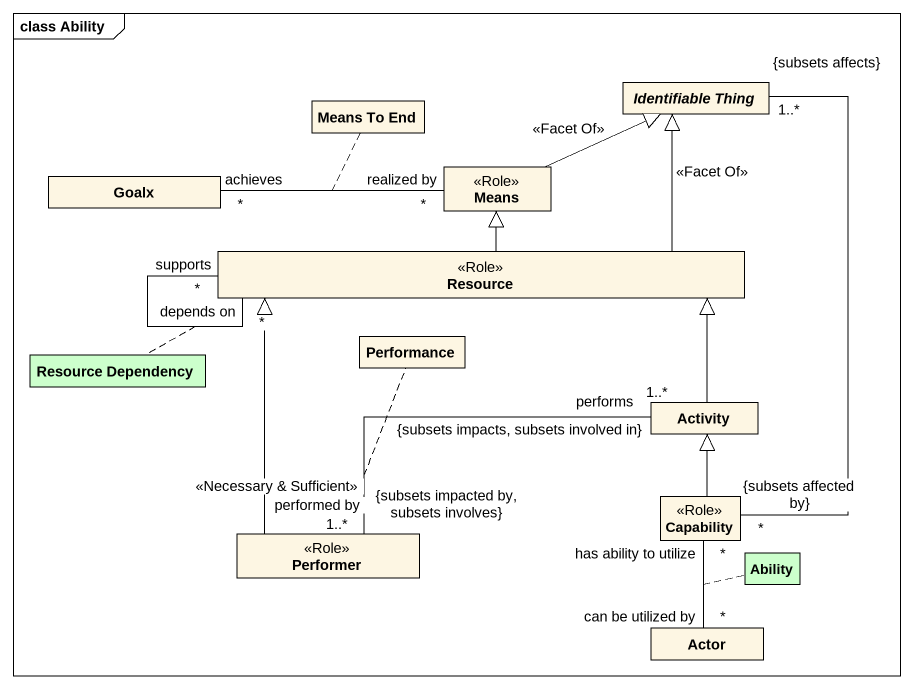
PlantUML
@startuml
mainframe class Ability
hide circle
hide empty members
class "Means To End" as Means_To_End
abstract class "Identifiable Thing" as Identifiable_Thing
class Goalx
class Means <<Role>>
class Resource <<Role>>
class "Resource Dependency" as Resource_Dependency #CCFFCC
class Performance
class Activity
class Performer <<Role>>
class Capability <<Role>>
class Ability #CCFFCC
class "Actor" as Actor_
Means -right-|> Identifiable_Thing : <<Facet Of>>
Means "realized by\n*" -left- "achieves\n*" Goalx
(Means, Goalx) .. Means_To_End
Resource -up-|> Identifiable_Thing : <<Facet Of>>
Resource -up-|> Means
Resource "depends on\n*" -- "supports\n*" Resource
(Resource, Resource) .. Resource_Dependency
Activity -up-|> Resource
Performer -up-|> Resource
Performer "performed by\n<<Necessary & Sufficient>>\n1..*\n{subsets impacted by, subsets involves}" -right- "performs\n1..*\n{subsets impacts, subsets involved in}" Activity
(Performer, Activity) .. Performance
Capability "*\n{subsets affected by}" -up- "1..*\n{subsets affects}" Identifiable_Thing
Capability -up-|> Activity
Capability "has ability to utilize\n*" -- "can be utilized by\n*" Actor_
(Capability, Actor_) .. Ability
@enduml
